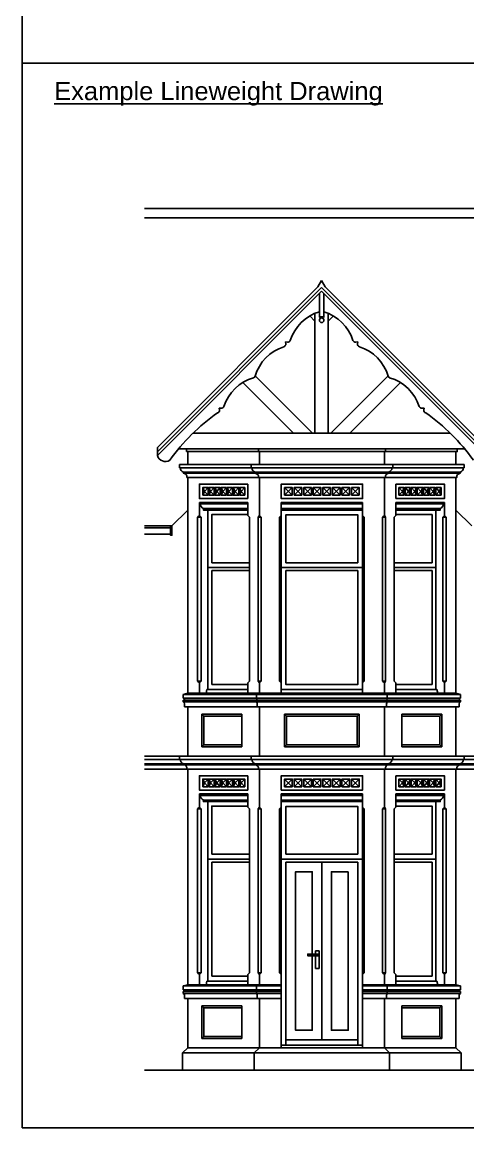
# Model space of a CAD drawing. Header units: millimetres. Extents: x -38686 to 870903, y -23218 to 232707.
# Drawn here: x 33233 to 37888, y 44770 to 56317 of the extents above; entities that cross this region are included whole.
import ezdxf

# ---------------------------------------------------------------- set-up
doc = ezdxf.new("R2010")
doc.units = ezdxf.units.MM
doc.header["$LTSCALE"] = 10
doc.linetypes.add('( Dashed )', pattern=[0.75, 0.5, -0.25])
doc.linetypes.add('DASHED2', pattern=[0.375, 0.25, -0.125])
for name, color, linetype in [('40 - Detail Outline', 142, 'Continuous'), ('907 - 0.35mm Line Thickness', 142, 'Continuous'), ('BEAMS', 1, 'DASHED2')]:
    doc.layers.add(name, color=color, linetype=linetype)
doc.styles.add('Arial', font='arial.ttf')

msp = doc.modelspace()

# ---------------------------------------------------------------- linework, layer by layer
at = {"layer": '40 - Detail Outline', "ltscale": 10}
for points in [[(33233.127, 55888.092), (33233.127, 67865.319), (64946.293, 67865.319), (64946.293, 55888.092), (33233.127, 55888.092)], [(33233.127, 44769.679), (33233.127, 55888.092), (53947.792, 55888.092), (53947.792, 44769.679), (33233.127, 44769.679)]]:
    msp.add_lwpolyline(points, dxfattribs=at)
at = {"layer": '40 - Detail Outline', "color": 251, "ltscale": 10, "transparency": 33554687}
for points in [[(34512.687, 54372.326), (38118.486, 54372.326)], [(34512.687, 54272.326), (38018.486, 54272.326)], [(36322.357, 53553.312), (36360.71, 53620.62)], [(36399.063, 53553.312), (36360.71, 53620.62)], [(34645.548, 51873.861), (36322.357, 53553.312)], [(34645.548, 51829.441), (36360.71, 53547.283)], [(34645.548, 51789.938), (36360.71, 53507.779)], [(36336.726, 53483.758), (36336.726, 53238.284), (36384.694, 53238.284), (36384.694, 53483.758)], [(36384.694, 53483.758), (36384.694, 53238.284), (36336.726, 53238.284), (36336.726, 53483.758)], [(38075.872, 51829.441), (36360.71, 53547.283)], [(38075.872, 51789.938), (36360.71, 53507.779)], [(38075.872, 51873.861), (36399.063, 53553.312)], [(36290.86, 53193.988), (36236.311, 53248.537)], [(36290.86, 52025.051), (36290.86, 53276.32)], [(36336.726, 53238.284), (36341.054, 53231.223)], [(36336.726, 53238.284), (36341.054, 53231.223)], [(36384.694, 53238.284), (36380.366, 53231.223)], [(36384.694, 53238.284), (36380.366, 53231.223)], [(36430.56, 52025.051), (36430.56, 53276.32)], [(36430.56, 53193.988), (36485.109, 53248.537)], [(36341.054, 53231.223), (36380.366, 53231.223)], [(36380.366, 53231.223), (36341.054, 53231.223)], [(36348.634, 53224.5), (36348.634, 53231.223)], [(36348.634, 53224.5), (36348.634, 53231.223)], [(36372.786, 53224.5), (36372.786, 53231.223)], [(36372.786, 53224.5), (36372.786, 53231.223)], [(36003.063, 52975.131), (35983.571, 52977.637)], [(35986.032, 52958.14), (35983.571, 52977.637)], [(36718.357, 52975.131), (36737.848, 52977.637)], [(36735.388, 52958.14), (36737.848, 52977.637)], [(36066.338, 52025.051), (35537.543, 52553.846)], [(36263.903, 52025.051), (35666.415, 52622.539)], [(36457.517, 52025.051), (37055.005, 52622.539)], [(36655.082, 52025.051), (37183.877, 52553.846)], [(35310.61, 52284.272), (35291.119, 52286.778)], [(35293.579, 52267.281), (35291.119, 52286.778)], [(37410.81, 52284.272), (37430.301, 52286.778)], [(37427.84, 52267.281), (37430.301, 52286.778)], [(36360.71, 52025.051), (35017.89, 52025.051)], [(36360.71, 52025.051), (37703.53, 52025.051)], [(34645.548, 51873.861), (34645.548, 51789.938)], [(34949.715, 51859.881), (34865.705, 51859.881)], [(35699.975, 51859.881), (35699.975, 51832.326)], [(35699.975, 51859.881), (35699.975, 51832.326)], [(37026.388, 51859.881), (37026.388, 51832.326)], [(37026.388, 51859.881), (37026.388, 51832.326)], [(37855.715, 51859.881), (37776.649, 51859.881)], [(34963.182, 51697.326), (34963.182, 51832.326), (37763.182, 51832.326), (37763.182, 51697.326)], [(35710.682, 51697.326), (35710.682, 51832.326)], [(37015.682, 51697.326), (37015.682, 51832.326)], [(37850.735, 51697.326), (34875.629, 51697.326)], [(34875.629, 51697.326), (34875.629, 51661.916)], [(37850.735, 51661.916), (34875.629, 51661.916)], [(35623.129, 51697.326), (35623.129, 51661.916)], [(37103.235, 51697.326), (37103.235, 51661.916)], [(37850.735, 51697.326), (37850.735, 51661.916)], [(37806.668, 51617.054), (34919.696, 51617.054)], [(37806.668, 51607.054), (34919.696, 51607.054)], [(34953.182, 51562.326), (37773.182, 51562.326)], [(34963.182, 49309.797), (34963.182, 51562.326)], [(35710.682, 51164.078), (35710.682, 51562.326)], [(37015.682, 51164.078), (37015.682, 51562.326)], [(37763.182, 49309.797), (37763.182, 51562.326)], [(35589.979, 51492.326), (35083.884, 51492.326), (35083.884, 51342.326), (35589.979, 51342.326)], [(35118.884, 51377.326), (35137.606, 51417.326), (35174.816, 51457.326)], [(35118.884, 51457.326), (35137.606, 51417.326), (35174.816, 51377.326)], [(35182.816, 51377.326), (35201.537, 51417.326), (35238.747, 51457.326)], [(35182.816, 51457.326), (35201.537, 51417.326), (35238.747, 51377.326)], [(35246.747, 51377.326), (35265.468, 51417.326), (35302.679, 51457.326)], [(35246.747, 51457.326), (35265.468, 51417.326), (35302.679, 51377.326)], [(35310.679, 51377.326), (35329.4, 51417.326), (35366.61, 51457.326)], [(35310.679, 51457.326), (35329.4, 51417.326), (35366.61, 51377.326)], [(35374.61, 51377.326), (35393.331, 51417.326), (35430.541, 51457.326)], [(35374.61, 51457.326), (35393.331, 51417.326), (35430.541, 51377.326)], [(35438.541, 51377.326), (35457.263, 51417.326), (35494.473, 51457.326)], [(35438.541, 51457.326), (35457.263, 51417.326), (35494.473, 51377.326)], [(35502.473, 51377.326), (35521.194, 51417.326), (35558.404, 51457.326)], [(35502.473, 51457.326), (35521.194, 51417.326), (35558.404, 51377.326)], [(35589.979, 51342.326), (35589.979, 51492.326)], [(36363.182, 51492.326), (35938.182, 51492.326), (35938.182, 51342.326), (36363.182, 51342.326)], [(35973.182, 51377.326), (36053.182, 51457.326)], [(35973.182, 51457.326), (36053.182, 51377.326)], [(36073.182, 51377.326), (36153.182, 51457.326)], [(36073.182, 51457.326), (36153.182, 51377.326)], [(36173.182, 51377.326), (36253.182, 51457.326)], [(36173.182, 51457.326), (36253.182, 51377.326)], [(36273.182, 51377.326), (36353.182, 51457.326)], [(36273.182, 51457.326), (36353.182, 51377.326)], [(36363.182, 51492.326), (36788.182, 51492.326), (36788.182, 51342.326), (36363.182, 51342.326)], [(36453.182, 51377.326), (36373.182, 51457.326)], [(36453.182, 51457.326), (36373.182, 51377.326)], [(36553.182, 51377.326), (36473.182, 51457.326)], [(36553.182, 51457.326), (36473.182, 51377.326)], [(36653.182, 51377.326), (36573.182, 51457.326)], [(36653.182, 51457.326), (36573.182, 51377.326)], [(36753.182, 51377.326), (36673.182, 51457.326)], [(36753.182, 51457.326), (36673.182, 51377.326)], [(37136.384, 51492.326), (37642.479, 51492.326), (37642.479, 51342.326), (37136.384, 51342.326)], [(37136.384, 51342.326), (37136.384, 51492.326)], [(37223.891, 51377.326), (37205.17, 51417.326), (37167.96, 51457.326)], [(37223.891, 51457.326), (37205.17, 51417.326), (37167.96, 51377.326)], [(37287.823, 51377.326), (37269.101, 51417.326), (37231.891, 51457.326)], [(37287.823, 51457.326), (37269.101, 51417.326), (37231.891, 51377.326)], [(37351.754, 51377.326), (37333.033, 51417.326), (37295.823, 51457.326)], [(37351.754, 51457.326), (37333.033, 51417.326), (37295.823, 51377.326)], [(37415.685, 51377.326), (37396.964, 51417.326), (37359.754, 51457.326)], [(37415.685, 51457.326), (37396.964, 51417.326), (37359.754, 51377.326)], [(37479.617, 51377.326), (37460.895, 51417.326), (37423.685, 51457.326)], [(37479.617, 51457.326), (37460.895, 51417.326), (37423.685, 51377.326)], [(37543.548, 51377.326), (37524.827, 51417.326), (37487.617, 51457.326)], [(37543.548, 51457.326), (37524.827, 51417.326), (37487.617, 51377.326)], [(37607.479, 51377.326), (37588.758, 51417.326), (37551.548, 51457.326)], [(37607.479, 51457.326), (37588.758, 51417.326), (37551.548, 51377.326)], [(35083.884, 51164.078), (35083.884, 51302.326)], [(35508.884, 51302.326), (35083.884, 51302.326)], [(35508.884, 51287.326), (35094.421, 51287.326)], [(35508.884, 51302.326), (35589.979, 51302.326)], [(35508.884, 51287.326), (35589.979, 51287.326)], [(35589.979, 51164.078), (35589.979, 51302.326)], [(36363.182, 51302.326), (35938.182, 51302.326)], [(35938.182, 51302.326), (35938.182, 49309.797)], [(36363.182, 51287.326), (35938.182, 51287.326)], [(36363.182, 51302.326), (36788.182, 51302.326)], [(36363.182, 51287.326), (36788.182, 51287.326)], [(36788.182, 51302.326), (36788.182, 49309.797)], [(37136.384, 51164.078), (37136.384, 51302.326)], [(37217.479, 51302.326), (37136.384, 51302.326)], [(37217.479, 51287.326), (37136.384, 51287.326)], [(37217.479, 51302.326), (37642.479, 51302.326)], [(37217.479, 51287.326), (37631.943, 51287.326)], [(37642.479, 51164.078), (37642.479, 51302.326)], [(34797.618, 51055.638), (34963.182, 51221.495)], [(35083.884, 51164.078), (35066.168, 51146.361)], [(35083.884, 51164.078), (35101.601, 51146.361)], [(35508.884, 51237.326), (35126.501, 51237.326)], [(35172.886, 51222.326), (35589.979, 51222.326)], [(35212.886, 50672.326), (35212.886, 51175.357), (35589.979, 51175.357)], [(35508.884, 51237.326), (35589.979, 51237.326)], [(35589.979, 51164.078), (35607.696, 51146.361)], [(35710.682, 51164.078), (35698.966, 51146.361)], [(35710.682, 51164.078), (35728.398, 51146.361)], [(35938.182, 51164.078), (35920.466, 51146.361)], [(36363.182, 51237.326), (35938.182, 51237.326)], [(36363.182, 51222.326), (35938.182, 51222.326)], [(35988.182, 50672.326), (35988.182, 51172.326), (36738.182, 51172.326), (36738.182, 50672.326)], [(36363.182, 51237.326), (36788.182, 51237.326)], [(36363.182, 51222.326), (36788.182, 51222.326)], [(36788.182, 51164.078), (36805.898, 51146.361)], [(37015.682, 51164.078), (36997.966, 51146.361)], [(37015.682, 51164.078), (37027.398, 51146.361)], [(37136.384, 51164.078), (37118.668, 51146.361)], [(37217.479, 51237.326), (37136.384, 51237.326)], [(37553.478, 51222.326), (37136.384, 51222.326)], [(37513.478, 50672.326), (37513.478, 51175.357), (37136.384, 51175.357)], [(37217.479, 51237.326), (37599.863, 51237.326)], [(37642.479, 51164.078), (37624.763, 51146.361)], [(37642.479, 51164.078), (37660.196, 51146.361)], [(37928.746, 51055.638), (37763.182, 51221.495)], [(34512.687, 51055.638), (34797.618, 51055.638)], [(35066.168, 51146.361), (35066.168, 49434.864)], [(35066.168, 51146.361), (35083.884, 51146.361)], [(35101.601, 51146.361), (35083.884, 51146.361)], [(35101.601, 51146.361), (35101.601, 49434.864)], [(35607.696, 51146.361), (35607.696, 49434.864)], [(35698.966, 51146.361), (35698.966, 49434.864)], [(35698.966, 51146.361), (35710.682, 51146.361)], [(35728.398, 51146.361), (35710.682, 51146.361)], [(35728.398, 51146.361), (35728.398, 49434.864)], [(35920.466, 51146.361), (35920.466, 49434.864)], [(35920.466, 51146.361), (35938.182, 51146.361)], [(36805.898, 51146.361), (36788.182, 51146.361)], [(36805.898, 51146.361), (36805.898, 49434.864)], [(36997.966, 51146.361), (36997.966, 49434.864)], [(36997.966, 51146.361), (37015.682, 51146.361)], [(37027.398, 51146.361), (37015.682, 51146.361)], [(37027.398, 51146.361), (37027.398, 49434.864)], [(37118.668, 51146.361), (37118.668, 49434.864)], [(37624.763, 51146.361), (37624.763, 49434.864)], [(37624.763, 51146.361), (37642.479, 51146.361)], [(37660.196, 51146.361), (37642.479, 51146.361)], [(37660.196, 51146.361), (37660.196, 49434.864)], [(34512.687, 51035.638), (34783.237, 51035.638)], [(34512.687, 50970.638), (34783.237, 50970.638)], [(35607.696, 50622.326), (35172.886, 50622.326)], [(35607.696, 50672.326), (35212.886, 50672.326)], [(35212.886, 49398.622), (35212.886, 50588.989)], [(35607.696, 50588.989), (35212.886, 50588.989)], [(35938.182, 50622.326), (36788.182, 50622.326)], [(35988.182, 50672.326), (36738.182, 50672.326)], [(36738.182, 50588.989), (36738.182, 49398.622), (35988.182, 49398.622), (35988.182, 50588.989)], [(35988.182, 50588.989), (36738.182, 50588.989)], [(37118.668, 50672.326), (37513.478, 50672.326)], [(37118.668, 50622.326), (37553.478, 50622.326)], [(37118.668, 50588.989), (37513.478, 50588.989)], [(37513.478, 49398.622), (37513.478, 50588.989)], [(35083.884, 49417.148), (35066.168, 49434.864)], [(35066.168, 49434.864), (35083.884, 49434.864)], [(35083.884, 49417.148), (35101.601, 49434.864)], [(35101.601, 49434.864), (35083.884, 49434.864)], [(35589.979, 49417.148), (35607.696, 49434.864)], [(35710.682, 49417.148), (35698.966, 49434.864)], [(35698.966, 49434.864), (35710.682, 49434.864)], [(35710.682, 49417.148), (35728.398, 49434.864)], [(35728.398, 49434.864), (35710.682, 49434.864)], [(35938.182, 49417.148), (35920.466, 49434.864)], [(35920.466, 49434.864), (35938.182, 49434.864)], [(36788.182, 49417.148), (36805.898, 49434.864)], [(36805.898, 49434.864), (36788.182, 49434.864)], [(37015.682, 49417.148), (36997.966, 49434.864)], [(36997.966, 49434.864), (37015.682, 49434.864)], [(37015.682, 49417.148), (37027.398, 49434.864)], [(37027.398, 49434.864), (37015.682, 49434.864)], [(37136.384, 49417.148), (37118.668, 49434.864)], [(37642.479, 49417.148), (37624.763, 49434.864)], [(37624.763, 49434.864), (37642.479, 49434.864)], [(37642.479, 49417.148), (37660.196, 49434.864)], [(37660.196, 49434.864), (37642.479, 49434.864)], [(34914.786, 49297.326), (34963.182, 49309.797), (36363.182, 49309.797)], [(35083.884, 49309.797), (35083.884, 49417.148)], [(35161.671, 49348.622), (35153.418, 49309.797)], [(35161.671, 49348.622), (35589.979, 49348.622)], [(35589.979, 49398.622), (35212.886, 49398.622)], [(35589.979, 49309.797), (35589.979, 49417.148)], [(35710.682, 49309.797), (35710.682, 49417.148)], [(35938.182, 49348.622), (36363.182, 49348.622)], [(36788.182, 49348.622), (36363.182, 49348.622)], [(37811.578, 49297.326), (37763.182, 49309.797), (36363.182, 49309.797)], [(37015.682, 49309.797), (37015.682, 49417.148)], [(37136.384, 49309.797), (37136.384, 49417.148)], [(37136.384, 49398.622), (37513.478, 49398.622)], [(37564.693, 49348.622), (37136.384, 49348.622)], [(37564.693, 49348.622), (37572.946, 49309.797)], [(37642.479, 49309.797), (37642.479, 49417.148)], [(37811.578, 49297.326), (34914.786, 49297.326)], [(34914.786, 49257.326), (34914.786, 49297.326)], [(37811.578, 49257.326), (34914.786, 49257.326)], [(37811.578, 49237.326), (34914.786, 49237.326)], [(34914.786, 49237.326), (34914.786, 49217.326)], [(37811.578, 49217.326), (34914.786, 49217.326)], [(34929.322, 49167.326), (34929.322, 49199.115)], [(35680.869, 49257.326), (35680.869, 49297.326)], [(35680.869, 49237.326), (35680.869, 49217.326)], [(35688.456, 49167.326), (35688.456, 49199.115)], [(37037.908, 49167.326), (37037.908, 49199.115)], [(37045.494, 49257.326), (37045.494, 49297.326)], [(37045.494, 49237.326), (37045.494, 49217.326)], [(37797.042, 49167.326), (37797.042, 49199.115)], [(37811.578, 49257.326), (37811.578, 49297.326)], [(37811.578, 49237.326), (37811.578, 49217.326)], [(37797.042, 49167.326), (34929.322, 49167.326)], [(34963.182, 48652.326), (34963.182, 49167.326)], [(35111.363, 49089.643), (35526.931, 49089.643)], [(35111.363, 49089.643), (35111.363, 48748.575)], [(35131.363, 49069.643), (35111.363, 49089.643)], [(35526.931, 49089.643), (35526.931, 48748.575)], [(35710.682, 48652.326), (35710.682, 49167.326)], [(35973.235, 49089.643), (36753.129, 49089.643)], [(35973.235, 49089.643), (35973.235, 48748.575)], [(35973.235, 49089.643), (35993.235, 49069.643)], [(36733.129, 49069.643), (36753.129, 49089.643)], [(36753.129, 49089.643), (36753.129, 48748.575)], [(37015.682, 48652.326), (37015.682, 49167.326)], [(37615, 49089.643), (37199.433, 49089.643)], [(37199.433, 49089.643), (37199.433, 48748.575)], [(37595, 49069.643), (37615, 49089.643)], [(37615, 49089.643), (37615, 48748.575)], [(37763.182, 48652.326), (37763.182, 49167.326)], [(35131.363, 49069.643), (35526.931, 49069.643)], [(35131.363, 49069.643), (35131.363, 48768.575)], [(37595, 49069.643), (37199.433, 49069.643)], [(37595, 49069.643), (37595, 48768.575)], [(35131.363, 48768.575), (35111.363, 48748.575)], [(35111.363, 48748.575), (35526.931, 48748.575)], [(35131.363, 48768.575), (35526.931, 48768.575)], [(35993.235, 48768.575), (35973.235, 48748.575)], [(35973.235, 48748.575), (36753.129, 48748.575)], [(36733.129, 48768.575), (36753.129, 48748.575)], [(37595, 48768.575), (37199.433, 48768.575)], [(37615, 48748.575), (37199.433, 48748.575)], [(37595, 48768.575), (37615, 48748.575)], [(38058.185, 48652.326), (34512.687, 48652.326)], [(38058.185, 48616.916), (34512.687, 48616.916)], [(34875.629, 48652.326), (34875.629, 48616.916)], [(35623.129, 48652.326), (35623.129, 48616.916)], [(37103.235, 48652.326), (37103.235, 48616.916)], [(37850.735, 48652.326), (37850.735, 48616.916)], [(38058.185, 48572.054), (34512.687, 48572.054)], [(38058.185, 48562.054), (34512.687, 48562.054)], [(34512.687, 48517.326), (38058.185, 48517.326)], [(34963.182, 46264.797), (34963.182, 48517.326)], [(35710.682, 48119.078), (35710.682, 48517.326)], [(37015.682, 48119.078), (37015.682, 48517.326)], [(37763.182, 46264.797), (37763.182, 48517.326)], [(35589.979, 48447.326), (35083.884, 48447.326), (35083.884, 48297.326), (35589.979, 48297.326)], [(35118.884, 48332.326), (35137.606, 48372.326), (35174.816, 48412.326)], [(35118.884, 48412.326), (35137.606, 48372.326), (35174.816, 48332.326)], [(35182.816, 48332.326), (35201.537, 48372.326), (35238.747, 48412.326)], [(35182.816, 48412.326), (35201.537, 48372.326), (35238.747, 48332.326)], [(35246.747, 48332.326), (35265.468, 48372.326), (35302.679, 48412.326)], [(35246.747, 48412.326), (35265.468, 48372.326), (35302.679, 48332.326)], [(35310.679, 48332.326), (35329.4, 48372.326), (35366.61, 48412.326)], [(35310.679, 48412.326), (35329.4, 48372.326), (35366.61, 48332.326)], [(35374.61, 48332.326), (35393.331, 48372.326), (35430.541, 48412.326)], [(35374.61, 48412.326), (35393.331, 48372.326), (35430.541, 48332.326)], [(35438.541, 48332.326), (35457.263, 48372.326), (35494.473, 48412.326)], [(35438.541, 48412.326), (35457.263, 48372.326), (35494.473, 48332.326)], [(35502.473, 48332.326), (35521.194, 48372.326), (35558.404, 48412.326)], [(35502.473, 48412.326), (35521.194, 48372.326), (35558.404, 48332.326)], [(35589.979, 48297.326), (35589.979, 48447.326)], [(36363.182, 48447.326), (35938.182, 48447.326), (35938.182, 48297.326), (36363.182, 48297.326)], [(35973.182, 48332.326), (36053.182, 48412.326)], [(35973.182, 48412.326), (36053.182, 48332.326)], [(36073.182, 48332.326), (36153.182, 48412.326)], [(36073.182, 48412.326), (36153.182, 48332.326)], [(36173.182, 48332.326), (36253.182, 48412.326)], [(36173.182, 48412.326), (36253.182, 48332.326)], [(36273.182, 48332.326), (36353.182, 48412.326)], [(36273.182, 48412.326), (36353.182, 48332.326)], [(36363.182, 48447.326), (36788.182, 48447.326), (36788.182, 48297.326), (36363.182, 48297.326)], [(36453.182, 48332.326), (36373.182, 48412.326)], [(36453.182, 48412.326), (36373.182, 48332.326)], [(36553.182, 48332.326), (36473.182, 48412.326)], [(36553.182, 48412.326), (36473.182, 48332.326)], [(36653.182, 48332.326), (36573.182, 48412.326)], [(36653.182, 48412.326), (36573.182, 48332.326)], [(36753.182, 48332.326), (36673.182, 48412.326)], [(36753.182, 48412.326), (36673.182, 48332.326)], [(37136.384, 48447.326), (37642.479, 48447.326), (37642.479, 48297.326), (37136.384, 48297.326)], [(37136.384, 48297.326), (37136.384, 48447.326)], [(37223.891, 48332.326), (37205.17, 48372.326), (37167.96, 48412.326)], [(37223.891, 48412.326), (37205.17, 48372.326), (37167.96, 48332.326)], [(37287.823, 48332.326), (37269.101, 48372.326), (37231.891, 48412.326)], [(37287.823, 48412.326), (37269.101, 48372.326), (37231.891, 48332.326)], [(37351.754, 48332.326), (37333.033, 48372.326), (37295.823, 48412.326)], [(37351.754, 48412.326), (37333.033, 48372.326), (37295.823, 48332.326)], [(37415.685, 48332.326), (37396.964, 48372.326), (37359.754, 48412.326)], [(37415.685, 48412.326), (37396.964, 48372.326), (37359.754, 48332.326)], [(37479.617, 48332.326), (37460.895, 48372.326), (37423.685, 48412.326)], [(37479.617, 48412.326), (37460.895, 48372.326), (37423.685, 48332.326)], [(37543.548, 48332.326), (37524.827, 48372.326), (37487.617, 48412.326)], [(37543.548, 48412.326), (37524.827, 48372.326), (37487.617, 48332.326)], [(37607.479, 48332.326), (37588.758, 48372.326), (37551.548, 48412.326)], [(37607.479, 48412.326), (37588.758, 48372.326), (37551.548, 48332.326)], [(35083.884, 48119.078), (35083.884, 48257.326)], [(35508.884, 48257.326), (35083.884, 48257.326)], [(35508.884, 48242.326), (35094.421, 48242.326)], [(35508.884, 48192.326), (35126.501, 48192.326)], [(35172.886, 48177.326), (35589.979, 48177.326)], [(35508.884, 48257.326), (35589.979, 48257.326)], [(35508.884, 48242.326), (35589.979, 48242.326)], [(35508.884, 48192.326), (35589.979, 48192.326)], [(35589.979, 48119.078), (35589.979, 48257.326)], [(36363.182, 48257.326), (35938.182, 48257.326)], [(35938.182, 48257.326), (35938.182, 45607.326)], [(36363.182, 48242.326), (35938.182, 48242.326)], [(36363.182, 48192.326), (35938.182, 48192.326)], [(36363.182, 48177.326), (35938.182, 48177.326)], [(36363.182, 48257.326), (36788.182, 48257.326)], [(36363.182, 48242.326), (36788.182, 48242.326)], [(36363.182, 48192.326), (36788.182, 48192.326)], [(36363.182, 48177.326), (36788.182, 48177.326)], [(36788.182, 48257.326), (36788.182, 45607.326)], [(37136.384, 48119.078), (37136.384, 48257.326)], [(37217.479, 48257.326), (37136.384, 48257.326)], [(37217.479, 48242.326), (37136.384, 48242.326)], [(37217.479, 48192.326), (37136.384, 48192.326)], [(37553.478, 48177.326), (37136.384, 48177.326)], [(37217.479, 48257.326), (37642.479, 48257.326)], [(37217.479, 48242.326), (37631.943, 48242.326)], [(37217.479, 48192.326), (37599.863, 48192.326)], [(37642.479, 48119.078), (37642.479, 48257.326)], [(35083.884, 48119.078), (35066.168, 48101.361)], [(35066.168, 48101.361), (35066.168, 46389.864)], [(35066.168, 48101.361), (35083.884, 48101.361)], [(35083.884, 48119.078), (35101.601, 48101.361)], [(35101.601, 48101.361), (35083.884, 48101.361)], [(35101.601, 48101.361), (35101.601, 46389.864)], [(35212.886, 47627.326), (35212.886, 48130.357), (35589.979, 48130.357)], [(35589.979, 48119.078), (35607.696, 48101.361)], [(35607.696, 48101.361), (35607.696, 46389.864)], [(35710.682, 48119.078), (35698.966, 48101.361)], [(35698.966, 48101.361), (35698.966, 46389.864)], [(35698.966, 48101.361), (35710.682, 48101.361)], [(35710.682, 48119.078), (35728.398, 48101.361)], [(35728.398, 48101.361), (35710.682, 48101.361)], [(35728.398, 48101.361), (35728.398, 46389.864)], [(35938.182, 48119.078), (35920.466, 48101.361)], [(35920.466, 48101.361), (35920.466, 46389.864)], [(35920.466, 48101.361), (35938.182, 48101.361)], [(35988.182, 47627.326), (35988.182, 48127.326), (36738.182, 48127.326), (36738.182, 47627.326)], [(36788.182, 48119.078), (36805.898, 48101.361)], [(36805.898, 48101.361), (36788.182, 48101.361)], [(36805.898, 48101.361), (36805.898, 46389.864)], [(37015.682, 48119.078), (36997.966, 48101.361)], [(36997.966, 48101.361), (36997.966, 46389.864)], [(36997.966, 48101.361), (37015.682, 48101.361)], [(37015.682, 48119.078), (37027.398, 48101.361)], [(37027.398, 48101.361), (37015.682, 48101.361)], [(37027.398, 48101.361), (37027.398, 46389.864)], [(37136.384, 48119.078), (37118.668, 48101.361)], [(37118.668, 48101.361), (37118.668, 46389.864)], [(37513.478, 47627.326), (37513.478, 48130.357), (37136.384, 48130.357)], [(37642.479, 48119.078), (37624.763, 48101.361)], [(37624.763, 48101.361), (37624.763, 46389.864)], [(37624.763, 48101.361), (37642.479, 48101.361)], [(37642.479, 48119.078), (37660.196, 48101.361)], [(37660.196, 48101.361), (37642.479, 48101.361)], [(37660.196, 48101.361), (37660.196, 46389.864)], [(35607.696, 47577.326), (35172.886, 47577.326)], [(35607.696, 47627.326), (35212.886, 47627.326)], [(35938.182, 47577.326), (36788.182, 47577.326)], [(35988.182, 47627.326), (36738.182, 47627.326)], [(37118.668, 47627.326), (37513.478, 47627.326)], [(37118.668, 47577.326), (37553.478, 47577.326)], [(35212.886, 46353.622), (35212.886, 47543.989)], [(35607.696, 47543.989), (35212.886, 47543.989)], [(35988.182, 45632.709), (35988.182, 47543.989)], [(35988.182, 47543.989), (36738.182, 47543.989)], [(36363.182, 47543.989), (36363.182, 45689.731)], [(36738.182, 47543.989), (36738.182, 45632.709)], [(37118.668, 47543.989), (37513.478, 47543.989)], [(37513.478, 46353.622), (37513.478, 47543.989)], [(36263.182, 46566.564), (36263.182, 45789.731), (36088.182, 45789.731), (36088.182, 47443.989), (36263.182, 47443.989), (36263.182, 46584.536)], [(36296.637, 46566.564), (36296.637, 46434.231), (36334.264, 46434.231), (36334.264, 46617.535), (36296.637, 46617.535), (36296.637, 46584.536)], [(35083.884, 46372.148), (35066.168, 46389.864)], [(35066.168, 46389.864), (35083.884, 46389.864)], [(35083.884, 46372.148), (35101.601, 46389.864)], [(35101.601, 46389.864), (35083.884, 46389.864)], [(35083.884, 46264.797), (35083.884, 46372.148)], [(35589.979, 46353.622), (35212.886, 46353.622)], [(35589.979, 46372.148), (35607.696, 46389.864)], [(35589.979, 46264.797), (35589.979, 46372.148)], [(35710.682, 46372.148), (35698.966, 46389.864)], [(35698.966, 46389.864), (35710.682, 46389.864)], [(35710.682, 46372.148), (35728.398, 46389.864)], [(35728.398, 46389.864), (35710.682, 46389.864)], [(35710.682, 46264.797), (35710.682, 46372.148)], [(35938.182, 46372.148), (35920.466, 46389.864)], [(35920.466, 46389.864), (35938.182, 46389.864)], [(36788.182, 46372.148), (36805.898, 46389.864)], [(36805.898, 46389.864), (36788.182, 46389.864)], [(37015.682, 46372.148), (36997.966, 46389.864)], [(36997.966, 46389.864), (37015.682, 46389.864)], [(37015.682, 46372.148), (37027.398, 46389.864)], [(37027.398, 46389.864), (37015.682, 46389.864)], [(37015.682, 46264.797), (37015.682, 46372.148)], [(37136.384, 46372.148), (37118.668, 46389.864)], [(37136.384, 46264.797), (37136.384, 46372.148)], [(37136.384, 46353.622), (37513.478, 46353.622)], [(37642.479, 46372.148), (37624.763, 46389.864)], [(37624.763, 46389.864), (37642.479, 46389.864)], [(37642.479, 46372.148), (37660.196, 46389.864)], [(37660.196, 46389.864), (37642.479, 46389.864)], [(37642.479, 46264.797), (37642.479, 46372.148)], [(34914.786, 46252.326), (34963.182, 46264.797), (35938.182, 46264.797)], [(35938.182, 46252.326), (34914.786, 46252.326)], [(34914.786, 46212.326), (34914.786, 46252.326)], [(35938.182, 46212.326), (34914.786, 46212.326)], [(35938.182, 46192.326), (34914.786, 46192.326)], [(34914.786, 46192.326), (34914.786, 46172.326)], [(35161.671, 46303.622), (35153.418, 46264.797)], [(35161.671, 46303.622), (35589.979, 46303.622)], [(35680.869, 46212.326), (35680.869, 46252.326)], [(35680.869, 46192.326), (35680.869, 46172.326)], [(37811.578, 46252.326), (37763.182, 46264.797), (36788.182, 46264.797)], [(37811.578, 46252.326), (36788.182, 46252.326)], [(37811.578, 46212.326), (36788.182, 46212.326)], [(37811.578, 46192.326), (36788.182, 46192.326)], [(37045.494, 46212.326), (37045.494, 46252.326)], [(37045.494, 46192.326), (37045.494, 46172.326)], [(37564.693, 46303.622), (37136.384, 46303.622)], [(37564.693, 46303.622), (37572.946, 46264.797)], [(37811.578, 46212.326), (37811.578, 46252.326)], [(37811.578, 46192.326), (37811.578, 46172.326)], [(35938.182, 46172.326), (34914.786, 46172.326)], [(34929.322, 46122.326), (34929.322, 46154.115)], [(35938.182, 46122.326), (34929.322, 46122.326)], [(34963.182, 45607.326), (34963.182, 46122.326)], [(35688.456, 46122.326), (35688.456, 46154.115)], [(35710.682, 45607.326), (35710.682, 46122.326)], [(37811.578, 46172.326), (36788.182, 46172.326)], [(37797.042, 46122.326), (36788.182, 46122.326)], [(37015.682, 45607.326), (37015.682, 46122.326)], [(37037.908, 46122.326), (37037.908, 46154.115)], [(37763.182, 45607.326), (37763.182, 46122.326)], [(37797.042, 46122.326), (37797.042, 46154.115)], [(35111.363, 46044.643), (35526.931, 46044.643)], [(35111.363, 46044.643), (35111.363, 45703.575)], [(35131.363, 46024.643), (35111.363, 46044.643)], [(35131.363, 46024.643), (35526.931, 46024.643)], [(35131.363, 46024.643), (35131.363, 45723.575)], [(35526.931, 46044.643), (35526.931, 45703.575)], [(37615, 46044.643), (37199.433, 46044.643)], [(37199.433, 46044.643), (37199.433, 45703.575)], [(37595, 46024.643), (37199.433, 46024.643)], [(37595, 46024.643), (37615, 46044.643)], [(37595, 46024.643), (37595, 45723.575)], [(37615, 46044.643), (37615, 45703.575)], [(35131.363, 45723.575), (35111.363, 45703.575)], [(35111.363, 45703.575), (35526.931, 45703.575)], [(35131.363, 45723.575), (35526.931, 45723.575)], [(35938.182, 45632.709), (36788.182, 45632.709)], [(35988.182, 45689.731), (36738.182, 45689.731)], [(37595, 45723.575), (37199.433, 45723.575)], [(37615, 45703.575), (37199.433, 45703.575)], [(37595, 45723.575), (37615, 45703.575)], [(34963.182, 45607.326), (34908.682, 45552.827)], [(34908.682, 45372.326), (34908.682, 45552.827)], [(34908.682, 45552.827), (35656.182, 45552.827)], [(34963.182, 45607.326), (35710.682, 45607.326)], [(35710.682, 45607.326), (35656.182, 45552.827)], [(37817.681, 45552.827), (35656.182, 45552.827)], [(35656.182, 45372.326), (35656.182, 45552.827)], [(37763.182, 45607.326), (35710.682, 45607.326)], [(37015.682, 45607.326), (37070.181, 45552.827)], [(37070.181, 45372.326), (37070.181, 45552.827)], [(37763.182, 45607.326), (37817.681, 45552.827)], [(37817.681, 45372.326), (37817.681, 45552.827)]]:
    msp.add_lwpolyline(points, dxfattribs=at)
for points in [[(36336.726, 53293.16, 0.244190731), (36033.365, 52994.268)], [(36384.694, 53293.16, -0.244190731), (36688.054, 52994.268)], [(35665.263, 52618.693, -0.248098707), (35966.826, 52927.882)], [(35986.023, 52958.265, -0.330122014), (35966.826, 52927.882)], [(36002.938, 52975.141, 0.330122014), (36033.365, 52994.268)], [(36718.482, 52975.141, -0.330122014), (36688.054, 52994.268)], [(36735.397, 52958.265, 0.330122014), (36754.594, 52927.882)], [(37056.156, 52618.693, 0.248098707), (36754.594, 52927.882)], [(35650.795, 52604.258, 0.248098707), (35340.913, 52303.409)], [(35665.263, 52618.693, -0.332910117), (35650.795, 52604.258)], [(37056.156, 52618.693, 0.332910117), (37070.625, 52604.258)], [(37070.625, 52604.258, -0.248098707), (37380.507, 52303.409)], [(34775.143, 51741.651, -0.086133159), (35274.373, 52237.022)], [(35293.57, 52267.406, -0.330122014), (35274.373, 52237.022)], [(35310.485, 52284.281, 0.330122014), (35340.913, 52303.409)], [(37410.935, 52284.281, -0.330122014), (37380.507, 52303.409)], [(37427.849, 52267.406, 0.330122014), (37447.047, 52237.022)], [(37946.277, 51741.651, 0.086133159), (37447.047, 52237.022)], [(34645.548, 51789.938, 0.487492304), (34775.143, 51741.651)], [(34963.182, 51562.326), (34953.182, 51562.326, 0.409298431), (34919.696, 51607.054), (34919.696, 51617.054, -0.354427578), (34884.148, 51661.916)], [(35710.682, 51562.326), (35700.682, 51562.326, 0.409298431), (35667.196, 51607.054), (35667.196, 51617.054, -0.354427578), (35631.648, 51661.916)], [(37015.682, 51562.326), (37025.682, 51562.326, -0.409298431), (37059.168, 51607.054), (37059.168, 51617.054, 0.354427578), (37094.716, 51661.916)], [(37763.182, 51562.326), (37773.182, 51562.326, -0.409298431), (37806.668, 51607.054), (37806.668, 51617.054, 0.354427578), (37842.216, 51661.916)], [(35083.884, 51302.326, -0.237570854), (35094.421, 51287.326, 0.294627236), (35126.501, 51237.326), (35126.501, 51222.326), (35172.886, 51222.326), (35172.886, 49348.622)], [(37642.479, 51302.326, 0.237570854), (37631.943, 51287.326, -0.294627236), (37599.863, 51237.326), (37599.863, 51222.326), (37553.478, 51222.326), (37553.478, 49348.622)], [(34914.786, 49217.326, -0.364498934), (34929.322, 49199.115)], [(34920.767, 49257.326, -0.879981419), (34920.767, 49237.326)], [(35680.869, 49257.326, -0.409747841), (35680.869, 49237.326)], [(35680.869, 49217.326, -0.206061218), (35688.456, 49199.115)], [(37045.494, 49217.326, 0.206061218), (37037.908, 49199.115)], [(37045.494, 49257.326, 0.409747841), (37045.494, 49237.326)], [(37805.597, 49257.326, 0.879981419), (37805.597, 49237.326)], [(37811.578, 49217.326, 0.364498934), (37797.042, 49199.115)], [(34963.182, 48517.326), (34953.182, 48517.326, 0.409298431), (34919.696, 48562.054), (34919.696, 48572.054, -0.354427578), (34884.148, 48616.916)], [(35710.682, 48517.326), (35700.682, 48517.326, 0.409298431), (35667.196, 48562.054), (35667.196, 48572.054, -0.354427578), (35631.648, 48616.916)], [(37015.682, 48517.326), (37025.682, 48517.326, -0.409298431), (37059.168, 48562.054), (37059.168, 48572.054, 0.354427578), (37094.716, 48616.916)], [(37763.182, 48517.326), (37773.182, 48517.326, -0.409298431), (37806.668, 48562.054), (37806.668, 48572.054, 0.354427578), (37842.216, 48616.916)], [(35083.884, 48257.326, -0.237570854), (35094.421, 48242.326, 0.294627236), (35126.501, 48192.326), (35126.501, 48177.326), (35172.886, 48177.326), (35172.886, 46303.622)], [(37642.479, 48257.326, 0.237570854), (37631.943, 48242.326, -0.294627236), (37599.863, 48192.326), (37599.863, 48177.326), (37553.478, 48177.326), (37553.478, 46303.622)], [(34920.767, 46212.326, -0.879981419), (34920.767, 46192.326)], [(35680.869, 46212.326, -0.409747841), (35680.869, 46192.326)], [(37045.494, 46212.326, 0.409747841), (37045.494, 46192.326)], [(37805.597, 46212.326, 0.879981419), (37805.597, 46192.326)], [(34914.786, 46172.326, -0.364498934), (34929.322, 46154.115)], [(35680.869, 46172.326, -0.206061218), (35688.456, 46154.115)], [(37045.494, 46172.326, 0.206061218), (37037.908, 46154.115)], [(37811.578, 46172.326, 0.364498934), (37797.042, 46154.115)]]:
    msp.add_lwpolyline(points, format="xyb", dxfattribs=at)
for points in [[(34949.715, 51832.326), (37776.649, 51832.326), (37776.649, 51859.881), (34949.715, 51859.881)], [(34949.715, 51832.326), (37776.649, 51832.326), (37776.649, 51859.881), (34949.715, 51859.881)], [(35118.884, 51377.326), (35174.816, 51377.326), (35174.816, 51457.326), (35118.884, 51457.326)], [(35182.816, 51377.326), (35238.747, 51377.326), (35238.747, 51457.326), (35182.816, 51457.326)], [(35246.747, 51377.326), (35302.679, 51377.326), (35302.679, 51457.326), (35246.747, 51457.326)], [(35310.679, 51377.326), (35366.61, 51377.326), (35366.61, 51457.326), (35310.679, 51457.326)], [(35374.61, 51377.326), (35430.541, 51377.326), (35430.541, 51457.326), (35374.61, 51457.326)], [(35438.541, 51377.326), (35494.473, 51377.326), (35494.473, 51457.326), (35438.541, 51457.326)], [(35502.473, 51377.326), (35558.404, 51377.326), (35558.404, 51457.326), (35502.473, 51457.326)], [(35973.182, 51377.326), (36053.182, 51377.326), (36053.182, 51457.326), (35973.182, 51457.326)], [(36073.182, 51377.326), (36153.182, 51377.326), (36153.182, 51457.326), (36073.182, 51457.326)], [(36173.182, 51377.326), (36253.182, 51377.326), (36253.182, 51457.326), (36173.182, 51457.326)], [(36273.182, 51377.326), (36353.182, 51377.326), (36353.182, 51457.326), (36273.182, 51457.326)], [(36453.182, 51377.326), (36373.182, 51377.326), (36373.182, 51457.326), (36453.182, 51457.326)], [(36553.182, 51377.326), (36473.182, 51377.326), (36473.182, 51457.326), (36553.182, 51457.326)], [(36653.182, 51377.326), (36573.182, 51377.326), (36573.182, 51457.326), (36653.182, 51457.326)], [(36753.182, 51377.326), (36673.182, 51377.326), (36673.182, 51457.326), (36753.182, 51457.326)], [(37223.891, 51377.326), (37167.96, 51377.326), (37167.96, 51457.326), (37223.891, 51457.326)], [(37287.823, 51377.326), (37231.891, 51377.326), (37231.891, 51457.326), (37287.823, 51457.326)], [(37351.754, 51377.326), (37295.823, 51377.326), (37295.823, 51457.326), (37351.754, 51457.326)], [(37415.685, 51377.326), (37359.754, 51377.326), (37359.754, 51457.326), (37415.685, 51457.326)], [(37479.617, 51377.326), (37423.685, 51377.326), (37423.685, 51457.326), (37479.617, 51457.326)], [(37543.548, 51377.326), (37487.617, 51377.326), (37487.617, 51457.326), (37543.548, 51457.326)], [(37607.479, 51377.326), (37551.548, 51377.326), (37551.548, 51457.326), (37607.479, 51457.326)], [(34783.237, 51055.638), (34797.618, 51055.638), (34797.618, 50959.556), (34783.237, 50959.556)], [(36733.129, 48768.575), (36733.129, 49069.643), (35993.235, 49069.643), (35993.235, 48768.575)], [(35118.884, 48332.326), (35174.816, 48332.326), (35174.816, 48412.326), (35118.884, 48412.326)], [(35182.816, 48332.326), (35238.747, 48332.326), (35238.747, 48412.326), (35182.816, 48412.326)], [(35246.747, 48332.326), (35302.679, 48332.326), (35302.679, 48412.326), (35246.747, 48412.326)], [(35310.679, 48332.326), (35366.61, 48332.326), (35366.61, 48412.326), (35310.679, 48412.326)], [(35374.61, 48332.326), (35430.541, 48332.326), (35430.541, 48412.326), (35374.61, 48412.326)], [(35438.541, 48332.326), (35494.473, 48332.326), (35494.473, 48412.326), (35438.541, 48412.326)], [(35502.473, 48332.326), (35558.404, 48332.326), (35558.404, 48412.326), (35502.473, 48412.326)], [(35973.182, 48332.326), (36053.182, 48332.326), (36053.182, 48412.326), (35973.182, 48412.326)], [(36073.182, 48332.326), (36153.182, 48332.326), (36153.182, 48412.326), (36073.182, 48412.326)], [(36173.182, 48332.326), (36253.182, 48332.326), (36253.182, 48412.326), (36173.182, 48412.326)], [(36273.182, 48332.326), (36353.182, 48332.326), (36353.182, 48412.326), (36273.182, 48412.326)], [(36453.182, 48332.326), (36373.182, 48332.326), (36373.182, 48412.326), (36453.182, 48412.326)], [(36553.182, 48332.326), (36473.182, 48332.326), (36473.182, 48412.326), (36553.182, 48412.326)], [(36653.182, 48332.326), (36573.182, 48332.326), (36573.182, 48412.326), (36653.182, 48412.326)], [(36753.182, 48332.326), (36673.182, 48332.326), (36673.182, 48412.326), (36753.182, 48412.326)], [(37223.891, 48332.326), (37167.96, 48332.326), (37167.96, 48412.326), (37223.891, 48412.326)], [(37287.823, 48332.326), (37231.891, 48332.326), (37231.891, 48412.326), (37287.823, 48412.326)], [(37351.754, 48332.326), (37295.823, 48332.326), (37295.823, 48412.326), (37351.754, 48412.326)], [(37415.685, 48332.326), (37359.754, 48332.326), (37359.754, 48412.326), (37415.685, 48412.326)], [(37479.617, 48332.326), (37423.685, 48332.326), (37423.685, 48412.326), (37479.617, 48412.326)], [(37543.548, 48332.326), (37487.617, 48332.326), (37487.617, 48412.326), (37543.548, 48412.326)], [(37607.479, 48332.326), (37551.548, 48332.326), (37551.548, 48412.326), (37607.479, 48412.326)], [(35988.182, 47543.989), (36363.182, 47543.989), (36363.182, 45689.731), (35988.182, 45689.731)], [(36638.182, 47443.989), (36463.182, 47443.989), (36463.182, 45789.731), (36638.182, 45789.731)], [(36324.621, 46584.536), (36215.791, 46584.536), (36215.791, 46566.564), (36324.621, 46566.564)]]:
    msp.add_lwpolyline(points, close=True, dxfattribs=at)
msp.add_circle((36360.71, 53203.778), 23.984, dxfattribs=at)
msp.add_circle((36360.71, 53203.778), 23.984, dxfattribs=at)
at = {"layer": '907 - 0.35mm Line Thickness', "ltscale": 10}
msp.add_lwpolyline([(34512.687, 45372.326), (45922.205, 45372.326)], dxfattribs=at)

# ---------------------------------------------------------------- texts
at = {"layer": 'BEAMS', "color": 3, "linetype": '( Dashed )', "ltscale": 0.1, "insert": (33568.231, 55693.117), "char_height": 190.43371, "width": 4165.63461, "attachment_point": 1, "style": 'Arial'}
msp.add_mtext('{\\LExample Lineweight Drawing}', dxfattribs=at)

doc.saveas('drawing.dxf')
